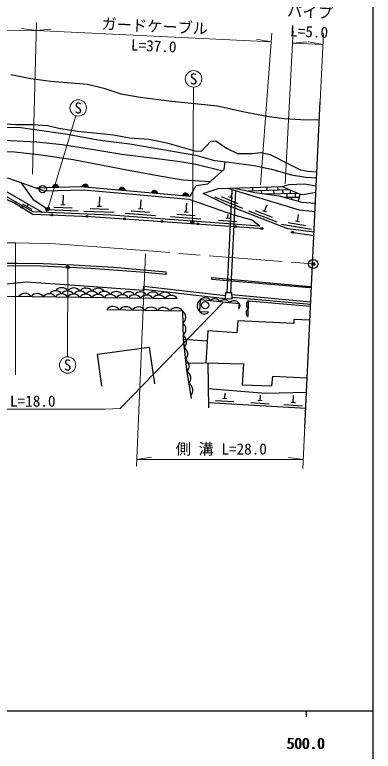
# Model space of a CAD drawing. Units: millimetres at full size, sheet at 1:1000; details may follow other scales. Extents: x 40000 to 680000, y 20000 to 380000.
# Drawn here: x 520105 to 579000, y 198357 to 319441 of the extents above; entities that cross this region are included whole.
import ezdxf
from ezdxf.enums import TextEntityAlignment as Align

# ---------------------------------------------------------------- set-up
doc = ezdxf.new("R2010")
doc.units = ezdxf.units.MM
doc.header["$LTSCALE"] = 1000
doc.header["$PDMODE"] = 32
doc.header["$PDSIZE"] = 500
doc.linetypes.add('CHAIN', pattern=[18.5, 12, -1.5, 3.5, -1.5])
for name, color, linetype, lineweight in [('M-BGD', 7, 'Continuous', 25), ('M-BGD-HTXT', 7, 'Continuous', 13), ('M-BMK', 2, 'CHAIN', 13), ('M-BMK-OTRS', 5, 'Continuous', 25), ('M-BMK-SRVR', 3, 'Continuous', 25), ('M-STR-HTXT', 7, 'Continuous', 13), ('M-STR-STRC', 7, 'Continuous', 25), ('M-TTL-BAND', 7, 'Continuous', 25)]:
    doc.layers.add(name, color=color, linetype=linetype, lineweight=lineweight)
doc.layers.add('M-OTRS', color=6, linetype='Continuous')
doc.styles.add('ＭＳ ゴシック', font='')
doc.styles.get('ＭＳ ゴシック').set_extended_font_data('MS Gothic')

msp = doc.modelspace()

# ---------------------------------------------------------------- hatches: boundary and pattern name
at = {"layer": 'M-BGD'}
for points in [[(526300, 291078, -0.82183), (527290, 291108)], [(531206, 291201, -0.82183), (532193, 291114)], [(537240, 290669, -0.82183), (538227, 290582)], [(542577, 290198, -0.82183), (543564, 290111)], [(547687, 289747, -0.82183), (548674, 289660)]]:
    msp.add_hatch(color=256, dxfattribs=at).paths.add_polyline_path(points)
at = {"layer": 'M-STR-STRC'}
for points in [[(525762, 287630, -1), (525323, 287391, -1)], [(549503, 285492, -1), (549064, 285253, -1)], [(529027, 278067, -1), (528588, 277828, -1)]]:
    msp.add_hatch(color=256, dxfattribs=at).paths.add_polyline_path(points)

# ---------------------------------------------------------------- linework, layer by layer
at = {"layer": 'M-BGD'}
for p, q in [((526300, 291078), (527290, 291108)), ((531206, 291201), (532193, 291114)), ((537240, 290669), (538227, 290582)), ((555027, 273723), (555827, 290675)), ((558456, 290475), (565222, 290702)), ((559214, 290500), (559195, 291051)), ((561574, 290580), (561555, 291132)), ((562634, 290615), (562646, 290036)), ((563352, 290639), (563333, 291193)), ((564118, 290665), (564131, 290069)), ((565431, 290098), (565429, 290611)), ((528043, 288217), (528108, 289791)), ((534004, 287971), (534068, 289516)), ((542577, 290198), (543564, 290111)), ((547687, 289747), (548674, 289660)), ((552902, 289527), (557523, 287616)), ((553998, 289560), (556771, 288414)), ((555233, 289537), (555880, 289270)), ((555557, 289403), (555881, 290188)), ((555627, 273708), (556419, 290497)), ((560604, 290547), (560615, 290090)), ((561230, 290005), (566531, 290122)), ((564349, 289448), (566818, 289465)), ((564804, 290084), (564808, 289452)), ((565583, 289457), (565583, 289089)), ((566187, 290114), (566192, 289461)), ((566931, 289944), (566656, 288777)), ((521404, 288362), (522922, 287491)), ((527693, 288232), (528393, 288203)), ((540782, 287536), (540891, 289033)), ((548267, 286988), (548376, 288480)), ((561136, 287152), (561547, 288200)), ((522163, 287926), (522303, 288170)), ((525508, 287421), (530504, 287215)), ((526526, 287830), (529523, 287706)), ((531469, 287175), (536465, 286969)), ((532487, 287584), (535484, 287460)), ((533654, 287986), (534354, 287957)), ((539253, 287197), (542245, 286978)), ((540432, 287562), (541131, 287511)), ((547918, 287013), (548616, 286962)), ((558480, 287228), (563134, 285401)), ((559576, 287282), (562368, 286185)), ((560810, 287280), (561462, 287024)), ((538222, 286822), (543209, 286456)), ((545708, 286273), (550695, 285907)), ((546738, 286649), (549730, 286429)), ((554763, 286060), (555461, 286009)), ((555112, 286035), (555153, 286596)), ((566550, 285492), (566742, 286601)), ((553583, 285695), (556575, 285476)), ((563933, 285032), (568860, 284179)), ((564995, 285305), (567951, 284793)), ((566205, 285552), (566895, 285433)), ((565463, 283719), (569257, 283147)), ((541252, 274179), (541328, 274835)), ((541270, 274339), (554695, 272785)), ((541328, 274835), (554707, 273287)), ((555760, 273449), (568741, 272225)), ((555793, 272988), (568724, 271878)), ((547757, 266079), (551708, 265843)), ((551846, 262219), (551923, 254807)), ((554606, 256390), (554655, 257210)), ((560412, 256040), (560464, 256893)), ((565852, 255711), (565920, 256834)), ((567911, 254686), (551915, 255651)), ((553081, 256031), (556076, 255850)), ((554256, 256411), (554955, 256369)), ((558888, 255681), (561883, 255500)), ((560063, 256061), (560762, 256019)), ((565503, 255732), (566202, 255690)), ((564328, 255353), (567323, 255172))]:
    msp.add_line(p, q, dxfattribs=at)
for points in [[(519450, 309594), (522751, 308947), (526053, 308515), (532064, 308004), (534736, 307345), (537513, 306450), (540722, 305864), (545936, 305248), (553431, 304454), (557585, 303519), (561503, 302748), (564342, 302378), (567088, 302193), (570157, 302160)], [(515309, 301784), (520204, 301373), (523159, 301414), (525504, 301229), (527355, 300767), (530409, 300273), (536347, 299674), (538971, 299225), (542180, 298978), (545080, 298392), (549679, 297054), (550788, 297036), (552331, 298639), (553133, 298701), (554891, 297498), (556681, 296604), (559118, 296604), (560507, 296789), (562064, 296446), (564871, 295059), (567031, 293918), (568234, 293702), (569753, 293623)], [(480489, 292322), (484181, 294567), (486988, 295986), (490320, 297589), (492141, 298422), (494979, 299378), (498157, 300118), (501551, 300519), (506796, 300457), (510653, 300211), (514694, 300457), (518150, 300889), (520742, 300951), (528772, 299800), (533780, 298854), (539025, 298206), (549860, 296352), (552925, 295492), (555331, 295184), (559435, 294629), (562273, 294074), (565575, 293118), (567950, 292717), (569706, 292625)], [(483264, 293128), (487819, 295433), (491460, 296852), (494391, 298024), (497353, 299041), (501302, 299566), (505159, 299596), (509108, 299442), (519388, 298752), (523655, 298548), (527913, 298086), (533416, 297222), (537704, 296513), (542209, 295958), (547269, 295310), (549829, 294879), (554270, 293802)], [(486956, 294099), (489824, 294725), (495162, 295589), (499142, 296267), (506561, 296804), (510815, 296915), (514425, 297100), (520083, 296884), (524002, 296483), (529679, 295620), (538793, 293878), (543911, 292935), (547768, 292288), (552239, 292043)], [(523477, 290991), (530972, 291222), (548924, 289638), (549888, 291345), (551801, 291664), (554530, 294027), (554689, 295266)], [(479253, 291962), (486747, 294141), (489635, 293570), (494055, 290970), (498875, 292397), (507395, 291934), (514140, 291861), (517883, 290864), (524617, 287008)], [(491504, 292471), (493723, 293902), (519087, 292548), (524925, 290478)], [(521093, 291844), (523083, 289118), (525124, 287736), (525401, 286975)], [(494296, 289860), (501102, 290981), (515232, 290981), (518927, 289461), (523088, 287071), (535864, 286543), (560353, 284748)], [(494455, 289301), (500946, 290729), (515324, 290542), (520044, 288525), (523056, 286663), (532579, 286289), (560952, 284294)], [(524925, 290478), (531448, 290647), (548691, 289112), (556101, 286524), (559078, 285716), (560353, 284748)], [(569284, 283708), (564953, 284226), (555534, 287923), (551068, 290027), (553514, 290856), (564060, 291217), (567080, 289879), (567739, 289921), (569595, 290289)], [(555046, 290909), (566846, 287371), (569444, 287095)], [(556278, 290951), (559531, 290240), (563529, 289687), (567250, 288603), (569510, 288486)], [(564060, 291217), (565189, 291516), (567719, 291665), (569645, 291340)], [(469881, 255308), (469457, 257921), (469175, 261204), (469069, 264559), (469175, 266571), (469705, 267878), (470093, 268902), (471153, 269537), (472601, 270632), (477583, 270985), (514030, 274718), (521973, 275508), (529972, 274981), (541252, 274179)], [(470478, 255550), (470195, 260352), (470266, 263883), (470513, 266284), (470782, 267055), (472280, 268155), (474258, 268473), (516528, 273031), (518976, 273179), (546795, 272791)], [(551924, 270544), (550519, 270626), (550629, 272608), (556965, 271948), (556883, 271122)], [(558426, 269821), (558497, 272434), (568707, 271520)], [(535252, 270987), (547687, 270740), (547757, 266079), (548323, 261136), (549100, 256369)], [(568600, 269249), (565978, 269312), (565978, 268656), (556769, 269124), (556613, 267159), (551805, 267471), (551493, 262229), (557674, 262042), (557456, 258610), (562357, 258423), (562482, 260045), (568151, 259749)], [(534436, 258392), (533718, 263665), (542178, 264788), (543052, 258736)], [(551493, 262229), (550762, 262092), (548208, 262138)], [(551890, 258012), (561297, 257232), (568040, 257410)]]:
    msp.add_lwpolyline(points, dxfattribs=at)
for points in [[(468163, 275588), (468209, 275265), (476027, 275865), (487699, 276952), (496319, 277598), (504237, 278013), (512023, 278210), (524352, 278153), (532613, 277772), (541499, 277138), (545004, 276767), (545004, 277125), (536331, 277887), (529775, 278280), (524795, 278476), (520507, 278545), (510976, 278545), (503406, 278303), (497143, 277945), (480262, 276612), (474508, 276075)], [(568590, 274563), (552503, 275940), (552475, 276243), (568562, 274783)], [(554718, 273731), (554695, 272785), (555812, 272717), (555741, 273705)]]:
    msp.add_lwpolyline(points, close=True, dxfattribs=at)
for centre, radius in [((524703, 290787), 600), ((521250, 287779), 150), ((526198, 286540), 150), ((531977, 286313), 150), ((538125, 285899), 150), ((544282, 285466), 150), ((550177, 285051), 150), ((556433, 284611), 150), ((560715, 284310), 150), ((565732, 283678), 150), ((551371, 271692), 600)]:
    msp.add_circle(centre, radius, dxfattribs=at)
for centre, radius, start, end in [((526798, 290995), 505, 12.93235, 170.59055), ((531691, 291060), 505, 6.12927, 163.78746), ((537725, 290528), 505, 6.12927, 163.78746), ((543061, 290057), 505, 6.12927, 163.78746), ((548171, 289606), 505, 6.12927, 163.78746), ((526794, 272820), 1250, 36.07082, 142.33102), ((527801, 273306), 1250, 36.07082, 142.33102), ((528794, 272792), 1250, 36.07082, 142.33102), ((529800, 273278), 1250, 36.07082, 142.33102), ((530793, 272764), 1250, 36.07082, 142.33102), ((531800, 273250), 1250, 36.07082, 142.33102), ((532793, 272736), 1250, 36.07082, 142.33102), ((533800, 273222), 1250, 36.07082, 142.33102), ((534793, 272709), 1250, 36.07082, 142.33102), ((536793, 272681), 1250, 36.07082, 142.33102), ((538793, 272653), 1250, 36.07082, 142.33102), ((540792, 272625), 1250, 36.07082, 142.33102), ((542792, 272597), 1250, 36.07082, 142.33102), ((544792, 272569), 1250, 36.07082, 142.33102), ((521787, 272391), 1250, 36.01842, 142.27862), ((523787, 272362), 1250, 36.07085, 142.33106), ((525787, 272334), 1250, 36.07082, 142.33102), ((527787, 272306), 1250, 36.07082, 142.33102), ((529786, 272278), 1250, 36.07082, 142.33102), ((531786, 272250), 1250, 36.07082, 142.33102), ((533786, 272222), 1250, 36.07082, 142.33102), ((535786, 272195), 1250, 36.07082, 142.33102), ((537786, 272167), 1250, 36.07082, 142.33102), ((539786, 272139), 1250, 36.07082, 142.33102), ((541785, 272111), 1250, 36.07082, 142.33102), ((543785, 272083), 1250, 36.07082, 142.33102), ((545785, 272055), 1250, 36.07082, 142.33102), ((551313, 271574), 1240, 123.45337, 230.1835), ((551360, 271932), 995, 30.91593, 137.17613), ((552943, 271767), 995, 30.91593, 137.17613), ((554527, 271601), 995, 30.91593, 137.17613), ((536272, 270189), 1296, 35.73125, 141.99146), ((538345, 270148), 1296, 35.73125, 141.99146), ((540417, 270106), 1296, 35.73125, 141.99146), ((542490, 270065), 1296, 35.73125, 141.99146), ((544562, 270024), 1296, 35.73125, 141.99146), ((546635, 269983), 1296, 35.73125, 141.99146), ((556111, 271436), 995, 30.91593, 137.17613), ((556614, 271566), 519, 301.1562, 47.4164), ((558969, 271768), 817, 125.3209, 231.58111), ((546952, 269728), 1250, 307.73842, 53.99862), ((551251, 271110), 880, 213.68833, 319.94854), ((558934, 270461), 817, 125.3209, 231.58111), ((546982, 267728), 1250, 307.73842, 53.99862), ((547080, 265683), 1250, 311.49248, 57.75268), ((547278, 263667), 1250, 313.42678, 59.68698), ((547515, 261676), 1250, 313.88035, 60.14056), ((547802, 259667), 1250, 316.1439, 62.40411), ((548124, 257693), 1250, 316.13049, 62.39069)]:
    msp.add_arc(centre, radius, start, end, dxfattribs=at)
at = {"layer": 'M-BGD-HTXT'}
for p, q in [((549283, 285372), (549465, 307548)), ((525543, 287511), (530142, 302823)), ((528808, 277948), (528791, 263208))]:
    msp.add_line(p, q, dxfattribs=at)
for centre in [(549476, 308898), (530530, 304116), (528789, 261858)]:
    msp.add_circle(centre, 1350, dxfattribs=at)
at = {"layer": 'M-BMK'}
msp.add_lwpolyline([(269380, 276192), (337747, 270262), (343512, 270015), (349208, 269911), (356251, 269995), (364808, 270295), (369154, 270577), (371368, 270733), (389076, 271725), (398931, 272468), (406573, 273195), (415110, 273957), (469350, 279070), (487869, 280571), (495242, 281099), (499816, 281478), (503445, 281684), (508036, 281860), (511767, 281875), (520203, 281963), (526773, 281772), (533618, 281285), (569133, 278459)], dxfattribs=at)
at = {"layer": 'M-BMK-OTRS'}
msp.add_line((567761, 251511), (570299, 305180), dxfattribs=at)
at = {"layer": 'M-BMK-SRVR'}
msp.add_circle((569133, 278459), 750, dxfattribs=at)
at = {"layer": 'M-OTRS'}
msp.add_point((569133, 278459), dxfattribs=at)
at = {"layer": 'M-STR-HTXT'}
for p, q in [((523043, 293224), (523689, 318184)), ((492628, 316707), (523654, 316836)), ((523654, 316836), (521221, 317168)), ((523654, 316836), (526099, 317060)), ((523654, 316836), (562211, 314975)), ((562318, 316429), (560491, 291480)), ((564504, 291655), (565834, 316845)), ((570829, 316379), (570299, 305180)), ((562211, 314975), (559800, 315433)), ((565724, 314767), (568169, 314993)), ((570742, 314530), (568329, 314986)), ((565724, 314767), (570742, 314530)), ((520205, 260247), (520203, 281963)), ((541560, 280131), (540085, 245209)), ((554311, 272065), (537406, 254680)), ((534928, 254581), (500055, 254581)), ((537406, 254680), (534928, 254581)), ((567446, 244856), (567781, 251925)), ((540133, 246347), (542564, 246687)), ((540133, 246347), (567516, 246336)), ((567516, 246336), (565085, 246679))]:
    msp.add_line(p, q, dxfattribs=at)
at = {"layer": 'M-STR-STRC'}
for centre in [(525543, 287511), (549283, 285372), (528808, 277948)]:
    msp.add_circle(centre, 250, dxfattribs=at)
at = {"layer": 'M-TTL-BAND'}
for p, q in [((579000, 20000), (579000, 370000)), ((40000, 205000), (579000, 205000)), ((568000, 205000), (568000, 204000))]:
    msp.add_line(p, q, dxfattribs=at)

# ---------------------------------------------------------------- texts
at = {"layer": 'M-BGD-HTXT', "style": 'ＭＳ ゴシック'}
for p in [(549476, 308898), (530530, 304116), (528789, 261858)]:
    msp.add_text('S', height=1833, dxfattribs=at).set_placement(p, align=Align.MIDDLE_CENTER)
at = {"layer": 'M-STR-HTXT', "style": 'ＭＳ ゴシック'}
for s, rotation, p in [('パイプ', 357.292, (568552, 318444)), ('ガードケーブル', 357.236, (543029, 316094)), ('L=5.0', 357.292, (568398, 315199)), ('L=37.0', 357.236, (542872, 312849)), ('側 溝 L=28.0', 359.978, (554037, 246595))]:
    msp.add_text(s, height=1833, rotation=rotation, dxfattribs=at).set_placement(p, align=Align.BOTTOM_CENTER)
msp.add_text('ヒューム管φ600 L=18.0', height=1833, dxfattribs=at).set_placement((526805, 255925), align=Align.MIDDLE_RIGHT)
at = {"layer": 'M-TTL-BAND', "style": 'ＭＳ ゴシック'}
for p in [(567844, 198195), (568000, 198195)]:
    msp.add_text('500.0', height=1833, dxfattribs=at).set_placement(p, align=Align.BOTTOM_CENTER)

doc.saveas('drawing.dxf')
